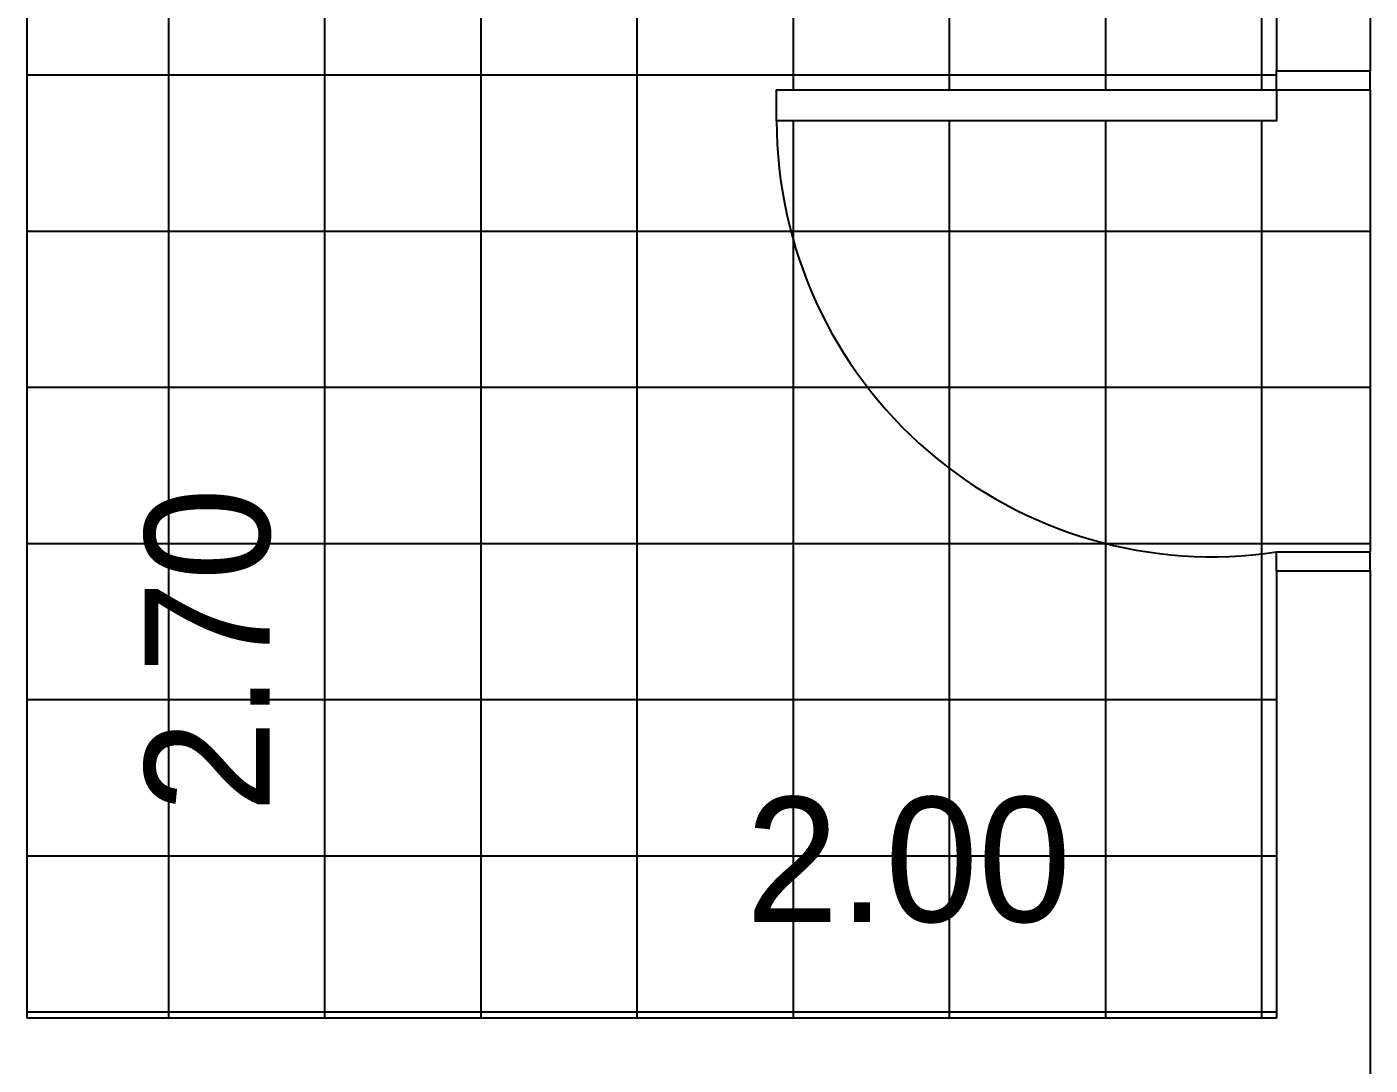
# Model space of a CAD drawing. Extents: x 2 to 41.9, y 0.3 to 42.9.
# Drawn here: x 10.834 to 12.985, y 33.201 to 34.863 of the extents above; entities that cross this region are included whole.
import ezdxf

# ---------------------------------------------------------------- set-up
doc = ezdxf.new("R2010")
doc.units = 0
doc.header["$MEASUREMENT"] = 0
doc.layers.get('0').update_dxf_attribs({"linetype": 'CONTINUOUS'})
doc.layers.get('DEFPOINTS').update_dxf_attribs({"linetype": 'CONTINUOUS'})
for name, color, linetype in [('BLOCO', 5, 'CONTINUOUS'), ('HACHURA', 1, 'CONTINUOUS'), ('PAREDE', 7, 'CONTINUOUS')]:
    doc.layers.add(name, color=color, linetype=linetype)
doc.styles.add('PADRÃO', font='', dxfattribs={"height": 0.2})
doc.styles.get('PADRÃO').set_extended_font_data('AvantGarde Bk BT')
doc.dimstyles.new('PADRÃOS', dxfattribs={"dimtxt": 0.15, "dimasz": 0.1, "dimexe": 1.25, "dimexo": 0.625, "dimgap": 0.1, "dimtad": 0, "dimjust": 1, "dimzin": 1, "dimdsep": 46, "dimtxsty": 'PADRÃO', "dimcen": 2.5, "dimse1": 1, "dimse2": 1, "dimsd1": 1, "dimsd2": 1, "dimclrt": 1, "dimadec": 0, "dimazin": 0, "dimtfac": 1, "dimtdec": 4, "dimtmove": 0, "dimatfit": 3, "dimfxl": 1, "dimtolj": 1, "dimtzin": 0, "dimarcsym": 0})

# ---------------------------------------------------------------- blocks, each defined once
blk = doc.blocks.new('P80D15')
at = {"layer": 'BLOCO', "ltscale": 0.015}
for p, q in [((0, 0.1500000000000057), (0, 0)), ((0, 0.1500000000000341), (0.03000000000000114, 0.1500000000000341)), ((0.03000000000000114, 0.1500000000000057), (0.03000000000000114, 0)), ((0.7700000000000102, 0.1500000000000057), (0.7700000000000102, 0)), ((0.7700000000000102, 0.1500000000000057), (0.8000000000000114, 0.1500000000000057)), ((0.8000000000000114, 0.1500000000000057), (0.8000000000000114, 0)), ((0, 2.842170943040401e-14), (0.03000000000000114, 0)), ((0.7699999999999818, 0), (0.8000000000000114, 0))]:
    blk.add_line(p, q, dxfattribs=at)
at = {"layer": 'BLOCO'}
blk.add_lwpolyline([(0.7700000000000102, 0.1500000000000057), (0.7199999999999989, 0.1500000000000057), (0.7199999999999989, 0.950000000000017), (0.7700000000000102, 0.950000000000017)], close=True, dxfattribs=at)
at = {"layer": 'BLOCO', "ltscale": 0.015}
blk.add_arc((0.7199999999999989, 0.2524375000000134), 0.6975625000000036, 89.99999999999959, 188.444460412286, dxfattribs=at)
blk = doc.blocks.new('*D45')
at = {"layer": 'DEFPOINTS', "color": 0, "linetype": 'ByBlock', "ltscale": 0.015}
for p in [(142.2733502805891, 147.24292425097), (142.2733502805891, 146.9900570419524), (144.2733502805891, 146.9900570419524)]:
    blk.add_point(p, dxfattribs=at)
at = {"color": 1, "linetype": 'ByBlock', "ltscale": 0.015, "insert": (143.6842706102594, 147.24292425097), "char_height": 0.2, "attachment_point": 5, "style": 'PADRÃO'}
blk.add_mtext('\\A1;2.00', dxfattribs=at)
blk = doc.blocks.new('*D46')
at = {"layer": 'DEFPOINTS', "color": 0, "linetype": 'ByBlock', "ltscale": 0.015}
for p in [(142.2733502805891, 149.6900570419524), (142.5632830903352, 149.6900570419524), (142.2733502805891, 146.9900570419524)]:
    blk.add_point(p, dxfattribs=at)
at = {"color": 1, "linetype": 'ByBlock', "ltscale": 0.015, "insert": (142.5632830903352, 147.5791367122821), "char_height": 0.2, "attachment_point": 5, "rotation": 90, "style": 'PADRÃO'}
blk.add_mtext('\\A1;2.70', dxfattribs=at)

msp = doc.modelspace()

# ---------------------------------------------------------------- hatches: boundary and pattern name
at = {"layer": 'HACHURA', "ltscale": 0.015}
h = msp.add_hatch(dxfattribs=at)
h.set_pattern_fill('NET', color=256, scale=2, style=0)
h.set_pattern_definition([(0, (-131.4387593750527, -113.7138025247024), (0, 0.25), []), (90, (-131.4387593750527, -113.7138025247024), (-0.25, 1.530757942277972e-17), [])])
h.paths.add_polyline_path([(11.73634810441314, 37.12625451724993), (11.73634810441314, 37.27625451724995), (10.99634810441313, 37.27625451724996), (10.99634810441313, 37.12625451724995), (11.04634810441314, 37.12625451724995), (11.04634810441314, 36.32625451724994, 0.4580704259902203)])
edge = h.paths.add_edge_path()
edge.add_line((11.76634810441314, 37.12625451725003), (11.73634810441314, 37.12625451724992))
edge.add_arc((11.04634810441314, 37.02381701724993), 0.6975624999999972, -90, 8.444460412284172, ccw=False)
edge.add_line((11.04634810441314, 36.32625451724994), (10.99634810441313, 36.32625451724993))
edge.add_line((10.99634810441313, 36.32625451724993), (10.99634810441313, 37.12625451724995))
edge.add_line((10.99634810441313, 37.12625451724995), (10.96634810441313, 37.12625451724995))
edge.add_line((10.96634810441313, 37.12625451724995), (10.83459090553632, 37.12625451725))
edge.add_line((10.83459090553632, 37.12625451725), (10.83459090553632, 36.12625451725003))
edge.add_line((10.83459090553632, 36.12625451725003), (11.60837815948313, 36.12625451725003))
edge.add_arc((12.1757404775833, 36.37625451725003), 0.6200000000000047, 180, 203.7799947314119, ccw=False)
edge.add_ellipse((11.8657404775833, 36.37625451725003), major_axis=(0.3100000000000023, 0), ratio=0.645161290322576, start_angle=0, end_angle=180, ccw=False)
edge.add_arc((11.55574047758335, 36.37625451725003), 0.6200000000000075, 336.22000526858824, 359.9999999999619, ccw=False)
edge.add_line((12.12310279568353, 36.12625451725003), (12.83459090553632, 36.12625451725003))
edge.add_line((12.83459090553632, 36.12625451725003), (12.83459090553631, 37.12625451725006))
edge.add_line((12.83459090553631, 37.12625451725006), (11.76634810441314, 37.12625451725003))
edge = h.paths.add_edge_path(flags=16)
edge.add_ellipse((12.49900964990624, 36.46625451725004), major_axis=(0, 0.25), ratio=0.8000000000000114, start_angle=270, end_angle=450, ccw=False)
edge.add_ellipse((12.49900964990624, 36.46625451725004), major_axis=(0, 0.5), ratio=0.4000000000000057, start_angle=235.1999716104384, end_angle=270, ccw=False)
edge.add_arc((12.64397021912313, 36.18625451725008), 0.02000000000002895, 270.0000000000051, 348.17726239963224, ccw=False)
edge.add_line((12.64397021912313, 36.16625451725005), (12.35404908068094, 36.16625451725005))
edge.add_arc((12.35404908068311, 36.18625451725005), 0.01999999999999963, 191.8227371116409, 269.9999999937712, ccw=False)
edge.add_ellipse((12.49900964990624, 36.46625451725004), major_axis=(0, 0.5), ratio=0.4000000000000057, start_angle=90, end_angle=124.80002838732861, ccw=False)
edge = h.paths.add_edge_path(flags=0)
edge.add_ellipse((12.49900964990624, 36.46625451725004), major_axis=(0, 0.25), ratio=0.8000000000000114, start_angle=270, end_angle=450, ccw=False)
edge.add_ellipse((12.49900964990624, 36.46625451725004), major_axis=(0, 0.5), ratio=0.4000000000000057, start_angle=235.1999716104384, end_angle=270, ccw=False)
edge.add_arc((12.64397021912312, 36.18625451725005), 0.02000000000000036, 270.00000000003564, 348.1772623965156, ccw=False)
edge.add_line((12.64397021912313, 36.16625451725005), (12.35404908068094, 36.16625451725005))
edge.add_arc((12.35404908068311, 36.18625451725005), 0.01999999999999963, 191.8227371116409, 269.9999999937712, ccw=False)
edge.add_ellipse((12.49900964990624, 36.46625451725004), major_axis=(0, 0.5), ratio=0.4000000000000057, start_angle=90, end_angle=124.80002838732861, ccw=False)
h.paths.add_polyline_path([(12.33478463653394, 36.18088039484514, -87591.22421088778), (12.33478488197233, 36.18087951510763, -24280.77721393522), (12.33478576770821, 36.18087634160857, -2.318217611569753e-05), (12.33478526907977, 36.18087812789375, -3.549918195385507e-05), (12.33478450584428, 36.18088086334615, -26818.30775939527), (12.33478530754894, 36.18087799005912, -3.100011118157728e-05), (12.33478464100528, 36.18088037881688, -28039.89899806089), (12.33478540784292, 36.18087763072477, -8.8520753430567e-05), (12.33478350518637, 36.18088445200101), (12.33478351233554, 36.18088442635279, 5.231645901669556e-05)], flags=16)
edge = h.paths.add_edge_path()
edge.add_line((12.83459090553632, 35.97625451725), (10.83459090553632, 35.97625451725003))
edge.add_line((10.83459090553632, 35.97625451725003), (10.83459090553632, 35.50704598190881))
edge.add_arc((11.08459090553632, 34.93968366380864), 0.6200000000000047, 90.00000000000063, 113.77999473141259, ccw=False)
edge.add_ellipse((11.08459090553632, 35.24968366380864), major_axis=(-5.694419545274096e-17, -0.3100000000000023), ratio=0.645161290322576, start_angle=0, end_angle=180, ccw=False)
edge.add_arc((11.08459090553631, 35.55968366380858), 0.6200000000000077, 246.2200052685888, 269.99999999996, ccw=False)
edge.add_line((10.83459090553632, 34.9923213457084), (10.83459090553632, 33.27625451725004))
edge.add_line((10.83459090553632, 33.27625451725004), (12.83459090553632, 33.27625451725004))
edge.add_line((12.83459090553632, 33.27625451725004), (12.83459090553632, 33.99269660395262))
edge.add_line((12.83459090553632, 33.99269660395262), (12.83459090553629, 34.02269660395258))
edge.add_arc((12.73215340553631, 34.71269660395259), 0.6975625000000055, 180, 278.44446041228343, ccw=False)
edge.add_line((12.03459090553631, 34.71269660395259), (12.03459090553631, 34.7626966039526))
edge.add_line((12.03459090553631, 34.7626966039526), (12.83459090553632, 34.76269660395261))
edge.add_line((12.83459090553632, 34.76269660395261), (12.83459090553632, 34.79269660395261))
edge.add_line((12.83459090553632, 34.79269660395261), (12.83459090553632, 35.97625451725))
edge = h.paths.add_edge_path(flags=16)
edge.add_arc((12.62577143204875, 35.91625451724997), 0.02000000000000321, 11.822737111930223, 89.9999999937661, ccw=False)
edge.add_ellipse((12.48081086282562, 35.63625451724999), major_axis=(-8.72096990976734e-15, -0.5), ratio=0.4000000000000057, start_angle=90, end_angle=124.80002838732861, ccw=False)
edge.add_ellipse((12.48081086282562, 35.63625451724999), major_axis=(-4.36048495488367e-15, -0.25), ratio=0.8000000000000114, start_angle=270, end_angle=450, ccw=False)
edge.add_ellipse((12.48081086282562, 35.63625451724999), major_axis=(-8.72096990976734e-15, -0.5), ratio=0.4000000000000057, start_angle=235.1999716104384, end_angle=270, ccw=False)
edge.add_arc((12.33585029360874, 35.91625451724998), 0.02000000000000035, 90.00000000003558, 168.1772623967661, ccw=False)
edge.add_line((12.33585029360873, 35.93625451724998), (12.62577143205092, 35.93625451724998))
h.paths.add_polyline_path([(12.83459090553632, 34.7626966039526), (12.83459090553632, 34.71269660395259), (12.03459090553631, 34.71269660395259, 0.4580704259902459), (12.83459090553636, 34.0226966039526), (12.98459090553632, 34.0226966039526), (12.98459090553632, 34.76269660395261)])
h.paths.add_polyline_path([(12.01510842267814, 36.3050319897775), (12.01510842267814, 36.94747704472256), (12.3233501809199, 36.94747704472256), (12.3233501809199, 36.3050319897775)], flags=25)
h.paths.add_polyline_path([(12.01510842267814, 36.3050319897775), (12.01510842267814, 36.94747704472256), (12.3233501809199, 36.94747704472256), (12.3233501809199, 36.3050319897775)], flags=24)
h.paths.add_polyline_path([(11.90643156487696, 33.68324260538852), (12.58459090553631, 33.68324260538852), (12.58459090553631, 33.37500084714677), (11.90643156487696, 33.37500084714677)], flags=24)
h.paths.add_polyline_path([(10.97040283616161, 33.52625451725005), (10.97040283616161, 34.20441385790939), (11.27864459440337, 34.20441385790939), (11.27864459440337, 33.52625451725005)], flags=24)
h.paths.add_polyline_path([(11.90643156487696, 33.68324260538852), (12.58459090553631, 33.68324260538852), (12.58459090553631, 33.37500084714677), (11.90643156487696, 33.37500084714677)], flags=8)
h.paths.add_polyline_path([(10.97040283616161, 33.52625451725005), (10.97040283616161, 34.20441385790939), (11.27864459440337, 34.20441385790939), (11.27864459440337, 33.52625451725005)], flags=8)
h.paths.add_polyline_path([(11.28143381974707, 34.85092742682333), (11.99393381974707, 34.85092742682333), (11.99393381974707, 35.16287797627388), (11.28143381974707, 35.16287797627388)], flags=24)

# ---------------------------------------------------------------- linework, layer by layer
at = {"layer": 'BLOCO', "ltscale": 0.015}
for p, q in [((12.83459090553632, 34.79269660395261), (12.98459090553632, 34.79269660395261)), ((12.83459090553632, 34.76269660395261), (12.83459090553632, 34.79269660395261)), ((12.98459090553632, 34.76269660395258), (12.98459090553632, 34.79269660395261)), ((12.83459090553632, 34.76269660395261), (12.98459090553632, 34.76269660395261)), ((12.83459090553632, 34.0226966039526), (12.98459090553632, 34.0226966039526)), ((12.83459090553629, 33.9926966039526), (12.83459090553629, 34.0226966039526)), ((12.98459090553629, 33.9926966039526), (12.98459090553632, 34.0226966039526)), ((12.83459090553632, 33.9926966039526), (12.98459090553632, 33.9926966039526))]:
    msp.add_line(p, q, dxfattribs=at)
at = {"layer": 'BLOCO'}
msp.add_lwpolyline([(12.83459090553632, 34.76269660395261), (12.83459090553632, 34.71269660395259), (12.03459090553631, 34.71269660395259), (12.03459090553631, 34.76269660395261)], close=True, dxfattribs=at)
at = {"layer": 'BLOCO', "ltscale": 0.015}
msp.add_arc((12.73215340553631, 34.71269660395259), 0.6975625000000036, 179.9999999999996, 278.444460412286, dxfattribs=at)
at = {"layer": 'HACHURA', "ltscale": 0.015}
msp.add_line((12.98459090553632, 34.76269660395258), (12.98459090553632, 34.0226966039526), dxfattribs=at)
at = {"layer": 'PAREDE', "ltscale": 0.015}
for p, q in [((10.83459090553632, 35.97625451725006), (10.83459090553632, 33.27625451725004)), ((12.83459090553632, 35.97625451725006), (12.83459090553632, 34.79269660395261)), ((12.98459090553632, 35.97625451725006), (12.98459090553632, 34.79269660395261)), ((12.83459090553632, 34.79269660395261), (12.98459090553632, 34.79269660395261)), ((12.83459090553632, 33.9926966039526), (12.98459090553632, 33.9926966039526)), ((12.83459090553632, 33.99269660395262), (12.83459090553632, 33.27625451725004)), ((12.98459090553632, 33.9926966039526), (12.98459090553632, 33.12625451725003)), ((12.83459090553632, 33.27625451725004), (10.83459090553632, 33.27625451725004))]:
    msp.add_line(p, q, dxfattribs=at)

# ---------------------------------------------------------------- block references
at = {"layer": 'BLOCO', "ltscale": 0.015, "rotation": 90}
msp.add_blockref('P80D15', (12.98459090553632, 33.9926966039526), dxfattribs=at)

# ---------------------------------------------------------------- texts
at = {"color": 1, "linetype": 'ByBlock', "ltscale": 0.015, "insert": (11.12452371528249, 33.86533418757972), "char_height": 0.2, "attachment_point": 5, "rotation": 90, "style": 'PADRÃO'}
msp.add_mtext('\\A1;2.70', dxfattribs=at)
at = {"color": 1, "linetype": 'ByBlock', "ltscale": 0.015, "insert": (12.24551123520664, 33.52912172626765), "char_height": 0.2, "attachment_point": 5, "style": 'PADRÃO'}
msp.add_mtext('\\A1;2.00', dxfattribs=at)

# ---------------------------------------------------------------- dimensions: what is measured, and where the dimension line sits
at = {"layer": 'HACHURA', "ltscale": 0.015}
dim = msp.add_linear_dim(base=(11.12452371528249, 35.97625451725003), p1=(10.83459090553632, 33.27625451725004), p2=(10.83459090553632, 35.97625451725003), angle=90, dimstyle='PADRÃOS', dxfattribs=at)
dim.commit()
dim.dimension.update_dxf_attribs({"geometry": '*D46', "text_midpoint": (11.12452371528249, 33.86533418757972), "insert": (-131.4387593750527, -113.7138025247024)})
dim = msp.add_linear_dim(base=(10.83459090553632, 33.52912172626765), p1=(12.83459090553632, 33.27625451725004), p2=(10.83459090553632, 33.27625451725004), dimstyle='PADRÃOS', dxfattribs=at)
dim.commit()
dim.dimension.update_dxf_attribs({"geometry": '*D45', "text_midpoint": (12.24551123520664, 33.52912172626765), "insert": (-131.4387593750527, -113.7138025247024)})

doc.saveas('drawing.dxf')
